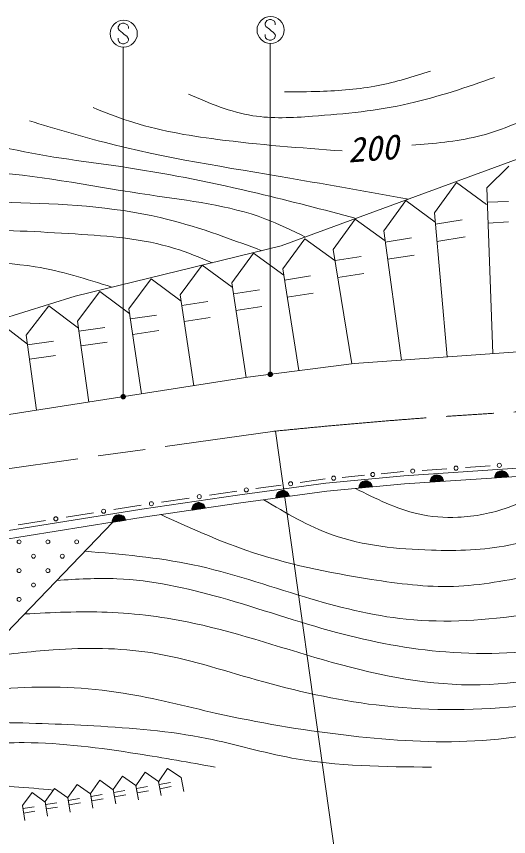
# Model space of a CAD drawing. Units: millimetres, scale not verified. Extents: x 40000 to 680000, y 20000 to 380000.
# Drawn here: x 504858 to 541148, y 252317 to 312777 of the extents above; entities that cross this region are included whole.
import ezdxf
from ezdxf.enums import TextEntityAlignment as Align

# ---------------------------------------------------------------- set-up
doc = ezdxf.new("R2010")
doc.units = ezdxf.units.MM
doc.header["$LTSCALE"] = 1000
doc.linetypes.add('CHAIN', pattern=[18.5, 12, -1.5, 3.5, -1.5])
for name, color, linetype, lineweight in [('M-BGD', 7, 'Continuous', 13), ('M-BMK', 2, 'CHAIN', 13), ('M-STR-HTXT', 7, 'Continuous', 13), ('M-STR-STRC', 7, 'Continuous', 13)]:
    doc.layers.add(name, color=color, linetype=linetype, lineweight=lineweight)
doc.styles.add('ＭＳ ゴシック', font='')
doc.styles.get('ＭＳ ゴシック').set_extended_font_data('MS Gothic')

# ---------------------------------------------------------------- blocks, each defined once
blk = doc.blocks.new('filled_dot')
at = {"color": 0, "linetype": 'Continuous', "lineweight": -2, "const_width": 1.25}
blk.add_lwpolyline([(-0.625, 0, 1), (0.625, 0, 1)], format="xyb", close=True, dxfattribs=at)

msp = doc.modelspace()

# ---------------------------------------------------------------- linework, layer by layer
at = {"layer": 'M-BGD'}
for p, q in [((524388, 295859), (546560, 304005)), ((541172, 301746), (539539, 300141)), ((537299, 300524), (535675, 298292)), ((537299, 300524), (539527, 298910)), ((539539, 300141), (539986, 287922)), ((533562, 299195), (531938, 296963)), ((533562, 299195), (535734, 297621)), ((539578, 299074), (541146, 299124)), ((535675, 298292), (536612, 287681)), ((529831, 297831), (528207, 295599)), ((529831, 297831), (532040, 296231)), ((535748, 297459), (537735, 297774)), ((539635, 297534), (541130, 297624)), ((531938, 296963), (533262, 287442)), ((526113, 296393), (524500, 294176)), ((526113, 296393), (528341, 294778)), ((532053, 296136), (533999, 296445)), ((535860, 296188), (537934, 296517)), ((509186, 292157), (524388, 295859)), ((522352, 295336), (520731, 293126)), ((522352, 295336), (524574, 293712)), ((528207, 295599), (529579, 287168)), ((528352, 294777), (530268, 295081)), ((532228, 294875), (534198, 295188)), ((518564, 294448), (516934, 292246)), ((518564, 294448), (520779, 292816)), ((524500, 294176), (525692, 286664)), ((514796, 293424), (513156, 291230)), ((514796, 293424), (517003, 291782)), ((524633, 293339), (526549, 293643)), ((528551, 293520), (530467, 293824)), ((520731, 293126), (521808, 286157)), ((493897, 287365), (509186, 292157)), ((511012, 292499), (509362, 290313)), ((511012, 292499), (513212, 290847)), ((516934, 292246), (517939, 285555)), ((520856, 292316), (522773, 292612)), ((524833, 292082), (526749, 292386)), ((507244, 291447), (505584, 289270)), ((507244, 291447), (509436, 289784)), ((517051, 291462), (518969, 291750)), ((513156, 291230), (514070, 284953)), ((521044, 291099), (522961, 291395)), ((503490, 290289), (505673, 288615)), ((509362, 290313), (510202, 284351)), ((513266, 290473), (515185, 290753)), ((517228, 290286), (519146, 290574)), ((509465, 289583), (511384, 289854)), ((513431, 289338), (515350, 289617)), ((505584, 289270), (506334, 283750)), ((505680, 288566), (507600, 288828)), ((509619, 288488), (511539, 288758)), ((529757, 287191), (543171, 288150)), ((505823, 287512), (507744, 287773)), ((521912, 286173), (529757, 287191)), ((484563, 280362), (521912, 286173)), ((533421, 278920), (542991, 279549)), ((536590, 279429), (534766, 279309)), ((539783, 279638), (537959, 279519)), ((527670, 278380), (533421, 278920)), ((530517, 278949), (528870, 278794)), ((533397, 279219), (531751, 279064)), ((533469, 278321), (543020, 278949)), ((521156, 277482), (527670, 278380)), ((524375, 278229), (522511, 277972)), ((527636, 278679), (525772, 278422)), ((527739, 277784), (533469, 278321)), ((521114, 277779), (519097, 277484)), ((521240, 276888), (527739, 277784)), ((514102, 276449), (521156, 277482)), ((517585, 277262), (515569, 276967)), ((482384, 271372), (514102, 276449)), ((514057, 276745), (512043, 276423)), ((514193, 275856), (521240, 276888)), ((482475, 270779), (514193, 275856)), ((510533, 276181), (508519, 275859)), ((491200, 253881), (511963, 275498)), ((507008, 275617), (504994, 275295)), ((514344, 257056), (513666, 256068)), ((514344, 257056), (515334, 256381)), ((516011, 257347), (515339, 256355)), ((516011, 257347), (517005, 256677)), ((511010, 256468), (510320, 255492)), ((511010, 256468), (511993, 255776)), ((512676, 256766), (511992, 255782)), ((512676, 256766), (513662, 256085)), ((515334, 256381), (515533, 255336)), ((515339, 256355), (515533, 255336)), ((517005, 256677), (517209, 255641)), ((507679, 255868), (506977, 254901)), ((507679, 255868), (508654, 255165)), ((509344, 256168), (508648, 255196)), ((509344, 256168), (510323, 255471)), ((511992, 255782), (512181, 254727)), ((511993, 255776), (512181, 254727)), ((513662, 256085), (513857, 255031)), ((513666, 256068), (513857, 255031)), ((513704, 255861), (514536, 256014)), ((515378, 256151), (516209, 256309)), ((515436, 255845), (516267, 256004)), ((506013, 255568), (505306, 254605)), ((506013, 255568), (506984, 254860)), ((508648, 255196), (508828, 254117)), ((508654, 255165), (508828, 254117)), ((510320, 255492), (510504, 254422)), ((510323, 255471), (510504, 254422)), ((510357, 255278), (511191, 255422)), ((512030, 255571), (512863, 255719)), ((512086, 255254), (512920, 255403)), ((513761, 255550), (514593, 255703)), ((505306, 254605), (505476, 253508)), ((506977, 254901), (507152, 253812)), ((506984, 254860), (507152, 253812)), ((507012, 254683), (507848, 254817)), ((508684, 254981), (509519, 255120)), ((508738, 254657), (509573, 254796)), ((510412, 254957), (511246, 255101)), ((505340, 254385), (506176, 254515)), ((505391, 254056), (506227, 254186)), ((507065, 254356), (507900, 254491))]:
    msp.add_line(p, q, dxfattribs=at)
for centre, radius in [((534081, 279264), 150), ((537274, 279474), 150), ((540467, 279683), 150), ((528253, 278736), 150), ((531134, 279007), 150), ((525074, 278325), 150), ((518341, 277373), 150), ((521812, 277875), 150), ((514813, 276856), 150), ((511288, 276302), 150), ((507763, 275738), 150), ((505059, 274046), 145), ((507180, 274046), 145), ((509302, 274046), 145), ((506120, 272985), 145), ((508241, 272985), 145), ((505059, 271924), 145), ((507180, 271924), 145), ((506120, 270864), 145), ((505059, 269803), 145)]:
    msp.add_circle(centre, radius, dxfattribs=at)
for centre, radius, start, end in [((535857, 278478), 500, 3.76051, 183.76051), ((535857, 278478), 500, 3.76051, 183.76051), ((535857, 278478), 450, 3.76051, 183.76051), ((535857, 278478), 400, 3.76051, 183.76051), ((535857, 278478), 350, 3.76051, 183.76051), ((535857, 278478), 300, 3.76051, 183.76051), ((535857, 278478), 250, 3.76051, 183.76051), ((540632, 278792), 500, 3.76051, 183.76051), ((540632, 278792), 500, 3.76051, 183.76051), ((540632, 278792), 450, 3.76051, 183.76051), ((540632, 278792), 400, 3.76051, 183.76051), ((540632, 278792), 350, 3.76051, 183.76051), ((540632, 278792), 300, 3.76051, 183.76051), ((540632, 278792), 250, 3.76051, 183.76051), ((540632, 278792), 200, 3.76051, 183.76051), ((540632, 278792), 150, 3.76051, 183.76051), ((540632, 278792), 100, 3.76051, 183.76051), ((540632, 278792), 50, 3.76051, 183.76051), ((530604, 278053), 500, 5.35583, 185.35583), ((530604, 278053), 500, 5.35583, 185.35583), ((530604, 278053), 450, 5.35583, 185.35583), ((530604, 278053), 400, 5.35583, 185.35583), ((530604, 278053), 350, 5.35583, 185.35583), ((530604, 278053), 300, 5.35583, 185.35583), ((530604, 278053), 250, 5.35583, 185.35583), ((530604, 278053), 200, 5.35583, 185.35583), ((530604, 278053), 150, 5.35583, 185.35583), ((530604, 278053), 100, 5.35583, 185.35583), ((535857, 278478), 200, 3.76051, 183.76051), ((535857, 278478), 150, 3.76051, 183.76051), ((535857, 278478), 100, 3.76051, 183.76051), ((535857, 278478), 50, 3.76051, 183.76051), ((524490, 277336), 500, 7.85331, 187.85331), ((524490, 277336), 500, 7.85331, 187.85331), ((524490, 277336), 450, 7.85331, 187.85331), ((524490, 277336), 400, 7.85331, 187.85331), ((524490, 277336), 350, 7.85331, 187.85331), ((524490, 277336), 300, 7.85331, 187.85331), ((524490, 277336), 250, 7.85331, 187.85331), ((524490, 277336), 200, 7.85331, 187.85331), ((530604, 278053), 50, 5.35583, 185.35583), ((518302, 276442), 500, 8.63865, 188.63865), ((518302, 276442), 500, 8.63865, 188.63865), ((524490, 277336), 150, 7.85331, 187.85331), ((524490, 277336), 100, 7.85331, 187.85331), ((524490, 277336), 50, 7.85331, 187.85331), ((518302, 276442), 450, 8.63865, 188.63865), ((518302, 276442), 400, 8.63865, 188.63865), ((518302, 276442), 350, 8.63865, 188.63865), ((518302, 276442), 300, 8.63865, 188.63865), ((518302, 276442), 250, 8.63865, 188.63865), ((518302, 276442), 200, 8.63865, 188.63865), ((518302, 276442), 150, 8.63865, 188.63865), ((518302, 276442), 100, 8.63865, 188.63865), ((518302, 276442), 50, 8.63865, 188.63865), ((512426, 275549), 500, 8.63865, 188.63865), ((512426, 275549), 500, 8.63865, 188.63865), ((512426, 275549), 450, 8.63865, 188.63865), ((512426, 275549), 400, 8.63865, 188.63865), ((512426, 275549), 350, 8.63865, 188.63865), ((512426, 275549), 300, 8.63865, 188.63865), ((512426, 275549), 250, 8.63865, 188.63865), ((512426, 275549), 200, 8.63865, 188.63865), ((512426, 275549), 150, 8.63865, 188.63865), ((512426, 275549), 100, 8.63865, 188.63865), ((512426, 275549), 50, 8.63865, 188.63865)]:
    msp.add_arc(centre, radius, start, end, dxfattribs=at)
for points, knots in [([(534009, 303290), (535638, 303415), (537267, 303540), (538837, 303923), (540439, 304315), (541980, 304976), (543487, 305672), (545413, 306562), (547284, 307510), (549332, 308147), (551227, 308736), (553274, 309060), (555177, 308701), (556638, 308426), (558015, 307749), (559400, 307123), (561929, 305980), (564486, 305008), (566909, 303753), (569233, 302549), (571435, 301085), (573636, 299622)], [0, 0, 0, 0, 1, 1, 1, 2, 2, 2, 3, 3, 3, 4, 4, 4, 5, 5, 5, 6, 6, 6, 7, 7, 7, 7]), ([(524630, 307208), (525497, 307216), (526364, 307223), (527233, 307251), (528678, 307297), (530128, 307399), (531542, 307678), (532843, 307934), (534112, 308339), (535381, 308744)], [0, 0, 0, 0, 1, 1, 1, 2, 2, 2, 3, 3, 3, 3]), ([(517549, 307038), (519103, 306378), (520658, 305719), (522284, 305459), (523716, 305230), (525202, 305310), (526678, 305416), (529092, 305590), (531476, 305831), (533803, 306355), (535940, 306836), (538028, 307555), (540117, 308275)], [0, 0, 0, 0, 1, 1, 1, 2, 2, 2, 3, 3, 3, 4, 4, 4, 4]), ([(510509, 306056), (511371, 305711), (512232, 305365), (513112, 305075), (515233, 304375), (517456, 303998), (519682, 303710), (522744, 303314), (525810, 303086), (528877, 302859)], [0, 0, 0, 0, 1, 1, 1, 2, 2, 2, 3, 3, 3, 3]), ([(505816, 305075), (507645, 304524), (509473, 303972), (511320, 303497), (515819, 302338), (520427, 301631), (525014, 300852), (527936, 300355), (530848, 299829), (533761, 299303)], [0, 0, 0, 0, 1, 1, 1, 2, 2, 2, 3, 3, 3, 3]), ([(499673, 304307), (501230, 303846), (502787, 303385), (504366, 303027), (507241, 302375), (510189, 302064), (513112, 301619), (516311, 301133), (519480, 300488), (522625, 299742), (525064, 299164), (527488, 298526), (529912, 297888)], [0, 0, 0, 0, 1, 1, 1, 2, 2, 2, 3, 3, 3, 4, 4, 4, 4]), ([(489690, 302985), (491487, 302537), (493284, 302090), (495108, 301833), (497755, 301459), (500459, 301484), (503129, 301278), (507007, 300979), (510811, 300190), (514690, 299614), (517569, 299187), (520489, 298877), (523180, 297865), (524199, 297482), (525185, 296998), (526171, 296514)], [0, 0, 0, 0, 1, 1, 1, 2, 2, 2, 3, 3, 3, 4, 4, 4, 5, 5, 5, 5]), ([(484357, 301790), (485447, 301203), (486536, 300615), (487685, 300212), (489886, 299438), (492303, 299339), (494681, 299273), (497989, 299181), (501222, 299151), (504494, 299060), (508168, 298958), (511891, 298779), (515458, 297950), (518008, 297358), (520477, 296433), (522947, 295508)], [0, 0, 0, 0, 1, 1, 1, 2, 2, 2, 3, 3, 3, 4, 4, 4, 5, 5, 5, 5]), ([(481086, 301141), (482112, 300236), (483138, 299331), (484236, 298500), (484865, 298025), (485517, 297574), (486228, 297250), (487302, 296760), (488509, 296558), (489702, 296508), (491417, 296437), (493102, 296679), (494797, 296833), (496890, 297023), (498998, 297079), (501097, 297064), (503799, 297045), (506488, 296909), (509203, 296740), (511679, 296586), (514177, 296404), (516522, 295675), (517464, 295382), (518381, 295001), (519298, 294620)], [0, 0, 0, 0, 1, 1, 1, 2, 2, 2, 3, 3, 3, 4, 4, 4, 5, 5, 5, 6, 6, 6, 7, 7, 7, 8, 8, 8, 8]), ([(476977, 300681), (478226, 299801), (479476, 298921), (480774, 298121), (482087, 297311), (483449, 296582), (484869, 295945), (486712, 295119), (488651, 294447), (490629, 294196), (492731, 293929), (494877, 294138), (497028, 294324), (500125, 294592), (503233, 294814), (506243, 294324), (508154, 294013), (510025, 293415), (511896, 292817)], [0, 0, 0, 0, 1, 1, 1, 2, 2, 2, 3, 3, 3, 4, 4, 4, 5, 5, 5, 6, 6, 6, 6]), ([(529853, 277982), (531356, 277229), (532859, 276476), (534475, 276109), (535428, 275893), (536421, 275811), (537406, 275852), (538670, 275905), (539922, 276159), (541109, 276572), (542838, 277173), (544428, 278109), (546017, 279046)], [0, 0, 0, 0, 1, 1, 1, 2, 2, 2, 3, 3, 3, 4, 4, 4, 4]), ([(523092, 277143), (524738, 276170), (526383, 275196), (528150, 274566), (530450, 273746), (532955, 273509), (535452, 273435), (537385, 273378), (539312, 273418), (541160, 273795), (543667, 274306), (546026, 275435), (548462, 276418), (550330, 277171), (552243, 277837), (554222, 277909), (555969, 277972), (557769, 277571), (559364, 276829), (561397, 275883), (563099, 274383), (564763, 272869), (567338, 270528), (569824, 268154), (572311, 265780)], [0, 0, 0, 0, 1, 1, 1, 2, 2, 2, 3, 3, 3, 4, 4, 4, 5, 5, 5, 6, 6, 6, 7, 7, 7, 8, 8, 8, 8]), ([(515518, 276050), (517581, 275110), (519643, 274171), (521773, 273435), (524760, 272403), (527881, 271770), (531030, 271275), (533047, 270958), (535076, 270697), (537098, 270761), (539099, 270824), (541092, 271206), (543063, 271635), (545220, 272105), (547351, 272633), (549491, 273126), (551166, 273513), (552847, 273879), (554582, 274001), (555864, 274091), (557176, 274047), (558387, 273692), (560269, 273140), (561905, 271835), (563324, 270401), (564610, 269100), (565718, 267691), (567026, 266493), (568564, 265085), (570380, 263966), (572196, 262847)], [0, 0, 0, 0, 1, 1, 1, 2, 2, 2, 3, 3, 3, 4, 4, 4, 5, 5, 5, 6, 6, 6, 7, 7, 7, 8, 8, 8, 9, 9, 9, 10, 10, 10, 10]), ([(509902, 273353), (512580, 273128), (515257, 272903), (517865, 272355), (520647, 271770), (523349, 270817), (526093, 269990), (528556, 269246), (531053, 268604), (533601, 268344), (536536, 268045), (539540, 268253), (542446, 268704), (545478, 269175), (548405, 269910), (551496, 270555), (553376, 270948), (555317, 271307), (557101, 270915), (558702, 270564), (560177, 269609), (561575, 268601), (564948, 266169), (567870, 263426), (570792, 260684)], [0, 0, 0, 0, 1, 1, 1, 2, 2, 2, 3, 3, 3, 4, 4, 4, 5, 5, 5, 6, 6, 6, 7, 7, 7, 8, 8, 8, 8]), ([(507835, 271201), (509312, 271293), (510789, 271386), (512260, 271327), (514847, 271222), (517414, 270648), (519922, 269938), (522794, 269126), (525590, 268136), (528458, 267367), (531097, 266660), (533797, 266139), (536532, 265927), (539519, 265696), (542547, 265833), (545480, 266339), (547953, 266765), (550357, 267452), (552885, 267830), (554726, 268105), (556633, 268216), (558387, 267727), (559611, 267385), (560760, 266751), (561832, 266030), (564250, 264403), (566272, 262332), (568295, 260261)], [0, 0, 0, 0, 1, 1, 1, 2, 2, 2, 3, 3, 3, 4, 4, 4, 5, 5, 5, 6, 6, 6, 7, 7, 7, 8, 8, 8, 9, 9, 9, 9]), ([(505460, 268728), (507487, 268832), (509514, 268935), (511540, 268858), (513700, 268776), (515859, 268489), (517968, 268036), (521413, 267295), (524725, 266109), (528150, 265156), (531719, 264163), (535410, 263423), (539052, 263510), (542607, 263595), (546114, 264469), (549696, 265104), (552130, 265536), (554598, 265858), (556999, 265464), (558461, 265225), (559899, 264719), (561215, 264025), (563074, 263043), (564691, 261683), (566307, 260324)], [0, 0, 0, 0, 1, 1, 1, 2, 2, 2, 3, 3, 3, 4, 4, 4, 5, 5, 5, 6, 6, 6, 7, 7, 7, 8, 8, 8, 8]), ([(502395, 265537), (504118, 265749), (505842, 265960), (507581, 266081), (509983, 266249), (512415, 266245), (514780, 265876), (517413, 265465), (519964, 264603), (522545, 263870), (525453, 263045), (528398, 262385), (531390, 262019), (534828, 261598), (538327, 261567), (541777, 261916), (544922, 262235), (548026, 262870), (551136, 263356), (553016, 263650), (554899, 263888), (556844, 263767), (558146, 263686), (559476, 263444), (560547, 262790), (561374, 262285), (562047, 261533), (562720, 260781)], [0, 0, 0, 0, 1, 1, 1, 2, 2, 2, 3, 3, 3, 4, 4, 4, 5, 5, 5, 6, 6, 6, 7, 7, 7, 8, 8, 8, 9, 9, 9, 9]), ([(499679, 262709), (501264, 262925), (502848, 263141), (504444, 263253), (507202, 263447), (509994, 263331), (512723, 262893), (515044, 262521), (517320, 261916), (519614, 261402), (522702, 260710), (525824, 260185), (528973, 259808), (531995, 259446), (535043, 259221), (538075, 259345), (541172, 259471), (544252, 259961), (547279, 260733), (549074, 261191), (550849, 261748), (552679, 261865), (553981, 261948), (555310, 261807), (556587, 261505), (557809, 261215), (558982, 260777), (560156, 260339)], [0, 0, 0, 0, 1, 1, 1, 2, 2, 2, 3, 3, 3, 4, 4, 4, 5, 5, 5, 6, 6, 6, 7, 7, 7, 8, 8, 8, 9, 9, 9, 9]), ([(497757, 260708), (499489, 260728), (501222, 260748), (502952, 260733), (505490, 260712), (508025, 260619), (510563, 260476), (513357, 260320), (516155, 260104), (518894, 259551), (520997, 259125), (523064, 258501), (525167, 258111), (528535, 257487), (531993, 257464), (535452, 257442)], [0, 0, 0, 0, 1, 1, 1, 2, 2, 2, 3, 3, 3, 4, 4, 4, 5, 5, 5, 5]), ([(495767, 258636), (497030, 258734), (498294, 258833), (499559, 258934), (501511, 259090), (503467, 259252), (505421, 259242), (508225, 259228), (511025, 258860), (513803, 258419), (515713, 258116), (517612, 257779), (519511, 257442)], [0, 0, 0, 0, 1, 1, 1, 2, 2, 2, 3, 3, 3, 4, 4, 4, 4]), ([(493188, 255951), (494317, 256007), (495446, 256062), (496576, 256105), (498307, 256172), (500040, 256209), (501770, 256157), (503714, 256098), (505654, 255925), (507594, 255752)], [0, 0, 0, 0, 1, 1, 1, 2, 2, 2, 3, 3, 3, 3])]:
    msp.add_open_spline(points, degree=3, knots=knots, dxfattribs=at)
at = {"layer": 'M-BMK'}
msp.add_line((479193, 275919), (523738, 282183), dxfattribs=at)
msp.add_arc((564632, -115721), 400000, 88.93991, 95.86786, dxfattribs=at)
at = {"layer": 'M-STR-HTXT'}
msp.add_line((530974, 232330), (523959, 282214), dxfattribs=at)
at = {"layer": 'M-STR-STRC'}
for p, q in [((512488, 312204), (512364, 312020)), ((512364, 312020), (512367, 311888)), ((512680, 312270), (512488, 312204)), ((512801, 312267), (512680, 312270)), ((513051, 312149), (512801, 312267)), ((513114, 312017), (513051, 312149)), ((513114, 311888), (513114, 312017)), ((523318, 312473), (523194, 312289)), ((523194, 312289), (523197, 312157)), ((523197, 312157), (523260, 312028)), ((523260, 312028), (523515, 311847)), ((523510, 312539), (523318, 312473)), ((523631, 312537), (523510, 312539)), ((523881, 312418), (523631, 312537)), ((523945, 312287), (523881, 312418)), ((523945, 312157), (523945, 312287)), ((512367, 311888), (512430, 311759)), ((512430, 311759), (512685, 311577)), ((512685, 311577), (512814, 311445)), ((512814, 311445), (512993, 311330)), ((523197, 311310), (523194, 311431)), ((523515, 311847), (523644, 311715)), ((523644, 311715), (523823, 311599)), ((523823, 311599), (523950, 311399)), ((523950, 311399), (523945, 311288)), ((512367, 311040), (512364, 311161)), ((512406, 310937), (512367, 311040)), ((512490, 310827), (512406, 310937)), ((512677, 310766), (512490, 310827)), ((512812, 310766), (512677, 310766)), ((512912, 310795), (512812, 310766)), ((513054, 310887), (512912, 310795)), ((512993, 311330), (513120, 311129)), ((513114, 311019), (513054, 310887)), ((513120, 311129), (513114, 311019)), ((523236, 311207), (523197, 311310)), ((523321, 311096), (523236, 311207)), ((523507, 311036), (523321, 311096)), ((523642, 311036), (523507, 311036)), ((523578, 286390), (523578, 310777)), ((523742, 311065), (523642, 311036)), ((523884, 311157), (523742, 311065)), ((523945, 311288), (523884, 311157)), ((512733, 284745), (512733, 310508))]:
    msp.add_line(p, q, dxfattribs=at)
for centre in [(523601, 311777), (512771, 311507)]:
    msp.add_circle(centre, 1000, dxfattribs=at)

# ---------------------------------------------------------------- block references
at = {"layer": 'M-STR-STRC', "xscale": 160, "yscale": 160, "rotation": 90}
for p in [(523578, 286390), (512733, 284745)]:
    msp.add_blockref('filled_dot', p, dxfattribs=at)

# ---------------------------------------------------------------- texts
at = {"layer": 'M-BGD', "style": 'ＭＳ ゴシック', "oblique": 15}
msp.add_text('200', height=1833, rotation=4.205, dxfattribs=at).set_placement((529274, 302916), align=Align.MIDDLE_LEFT)

doc.saveas('drawing.dxf')
